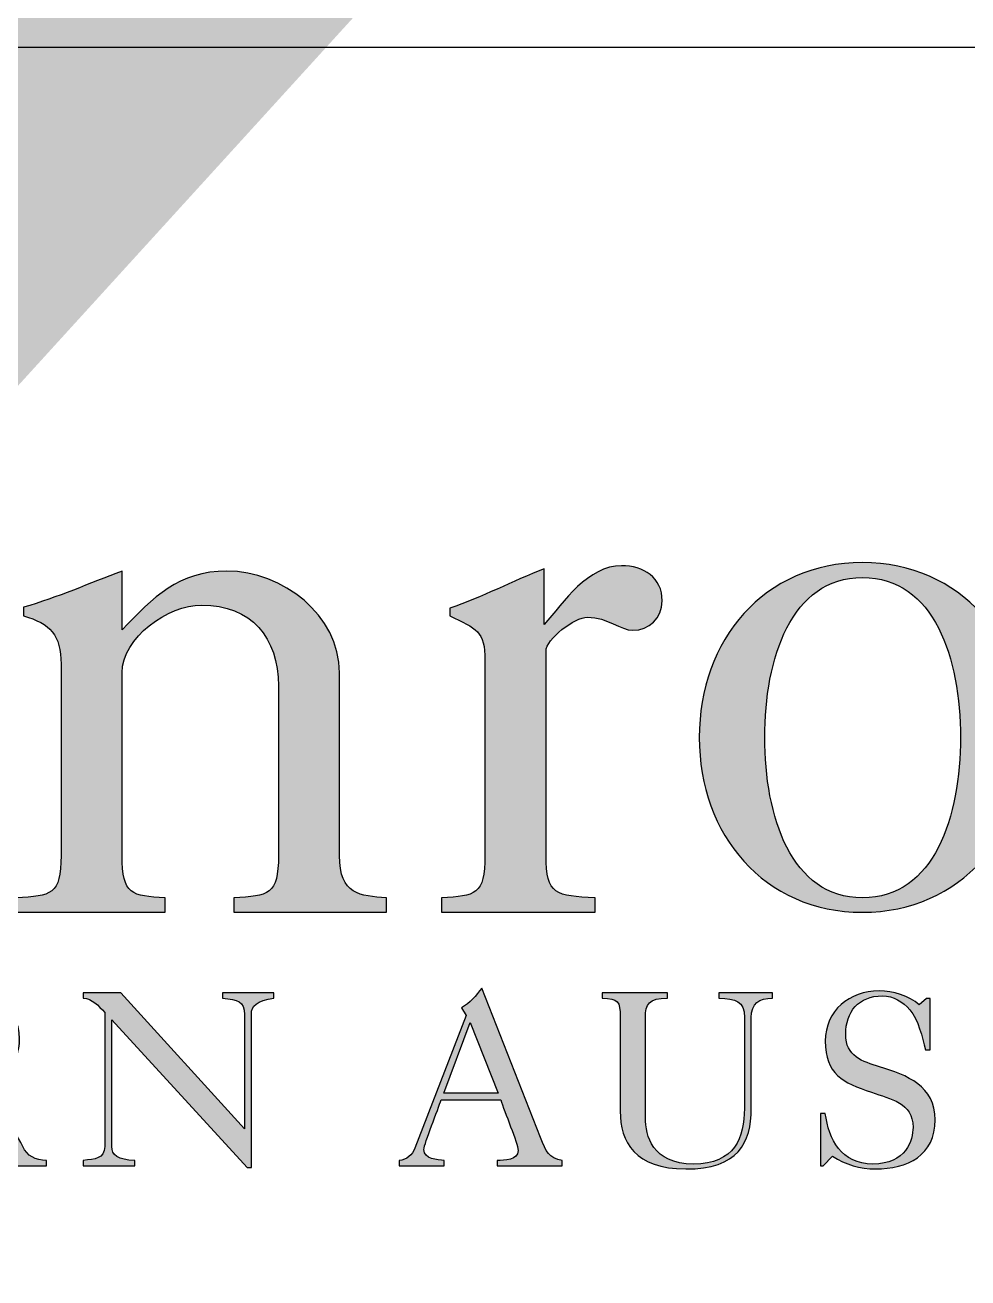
# Model space of a CAD drawing. Header units: millimetres. Extents: x 0 to 1038, y -1303 to 297.
# Drawn here: x 393.3 to 399.86, y 98.12 to 106.84 of the extents above; entities that cross this region are included whole.
import ezdxf
from ezdxf.enums import TextEntityAlignment as Align

# ---------------------------------------------------------------- set-up
doc = ezdxf.new("R2010")
doc.units = ezdxf.units.MM
for name, color, linetype in [('GREEN', 84, 'Continuous'), ('TBLK18', 4, 'Continuous'), ('TBLK25', 1, 'Continuous'), ('TBLK35', 3, 'Continuous'), ('TBLK50', 7, 'Continuous')]:
    doc.layers.add(name, color=color, linetype=linetype)
doc.styles.add('ISO', font='iso3098b.shx')

# ---------------------------------------------------------------- blocks, each defined once
blk = doc.blocks.new('MR logo')
at = {"layer": 'TBLK18'}
h = blk.add_hatch(color=256, dxfattribs=at)
edge = h.paths.add_edge_path(flags=16)
edge.add_spline(control_points=[(34.06, -8.037), (33.066, -8.037), (32.701, -9.169), (32.701, -10.264), (32.701, -10.264), (32.701, -11.358), (33.066, -12.497), (34.06, -12.497), (34.06, -12.497), (35.06, -12.497), (35.425, -11.358), (35.425, -10.264), (35.425, -10.264), (35.425, -9.169), (35.06, -8.037), (34.06, -8.037)], knot_values=[0, 0, 0, 0, 0.25, 0.25, 0.25, 0.25, 0.5, 0.5, 0.5, 0.5, 0.75, 0.75, 0.75, 0.75, 1, 1, 1, 1], degree=3, periodic=0)
edge = h.paths.add_edge_path()
edge.add_spline(control_points=[(34.06, -12.698), (32.689, -12.698), (31.79, -11.616), (31.79, -10.264), (31.79, -10.264), (31.79, -8.912), (32.689, -7.83), (34.06, -7.83), (34.06, -7.83), (35.431, -7.83), (36.337, -8.912), (36.337, -10.264), (36.337, -10.264), (36.337, -11.616), (35.431, -12.698), (34.06, -12.698)], knot_values=[0, 0, 0, 0, 0.25, 0.25, 0.25, 0.25, 0.5, 0.5, 0.5, 0.5, 0.75, 0.75, 0.75, 0.75, 1, 1, 1, 1], degree=3, periodic=0)
h = blk.add_hatch(color=256, dxfattribs=at)
edge = h.paths.add_edge_path()
edge.add_spline(control_points=[(22.286, -12.698), (22.286, -12.698), (22.286, -12.497), (22.286, -12.497), (22.286, -12.497), (22.771, -12.465), (22.909, -12.465), (22.909, -11.905), (22.909, -11.905), (22.909, -11.905), (22.909, -9.245), (22.909, -9.245), (22.909, -9.245), (22.909, -8.836), (22.758, -8.679), (22.387, -8.572), (22.387, -8.572), (22.387, -8.572), (22.387, -8.452), (22.387, -8.452), (22.387, -8.452), (22.865, -8.314), (23.299, -8.119), (23.758, -7.949), (23.758, -7.949), (23.758, -7.949), (23.758, -8.767), (23.758, -8.767), (23.758, -8.767), (24.198, -8.314), (24.538, -7.949), (25.217, -7.949), (25.217, -7.949), (25.991, -7.949), (26.783, -8.559), (26.783, -9.364), (26.783, -9.364), (26.783, -9.364), (26.783, -11.905), (26.783, -11.905), (26.783, -11.905), (26.783, -12.465), (27.073, -12.465), (27.437, -12.497), (27.437, -12.497), (27.437, -12.497), (27.437, -12.698), (27.437, -12.698), (27.437, -12.698), (27.437, -12.698), (25.312, -12.698), (25.312, -12.698), (25.312, -12.698), (25.312, -12.698), (25.312, -12.497), (25.312, -12.497), (25.312, -12.497), (25.796, -12.465), (25.934, -12.465), (25.934, -11.905), (25.934, -11.905), (25.934, -11.905), (25.934, -9.547), (25.934, -9.547), (25.934, -9.547), (25.934, -8.874), (25.557, -8.421), (24.865, -8.421), (24.865, -8.421), (24.4, -8.421), (23.758, -8.874), (23.758, -9.364), (23.758, -9.364), (23.758, -9.364), (23.758, -11.905), (23.758, -11.905), (23.758, -11.905), (23.758, -12.465), (23.897, -12.465), (24.356, -12.497), (24.356, -12.497), (24.356, -12.497), (24.356, -12.698), (24.356, -12.698), (24.356, -12.698), (24.356, -12.698), (22.286, -12.698), (22.286, -12.698)], knot_values=[0, 0, 0, 0, 0.045455, 0.045455, 0.045455, 0.045455, 0.090909, 0.090909, 0.090909, 0.090909, 0.136364, 0.136364, 0.136364, 0.136364, 0.181818, 0.181818, 0.181818, 0.181818, 0.227273, 0.227273, 0.227273, 0.227273, 0.272727, 0.272727, 0.272727, 0.272727, 0.318182, 0.318182, 0.318182, 0.318182, 0.363636, 0.363636, 0.363636, 0.363636, 0.409091, 0.409091, 0.409091, 0.409091, 0.454545, 0.454545, 0.454545, 0.454545, 0.5, 0.5, 0.5, 0.5, 0.545455, 0.545455, 0.545455, 0.545455, 0.590909, 0.590909, 0.590909, 0.590909, 0.636364, 0.636364, 0.636364, 0.636364, 0.681818, 0.681818, 0.681818, 0.681818, 0.727273, 0.727273, 0.727273, 0.727273, 0.772727, 0.772727, 0.772727, 0.772727, 0.818182, 0.818182, 0.818182, 0.818182, 0.863636, 0.863636, 0.863636, 0.863636, 0.909091, 0.909091, 0.909091, 0.909091, 0.954545, 0.954545, 0.954545, 0.954545, 1, 1, 1, 1], degree=3, periodic=0)
h = blk.add_hatch(color=256, dxfattribs=at)
edge = h.paths.add_edge_path()
edge.add_spline(control_points=[(28.205, -12.698), (28.205, -12.698), (28.205, -12.497), (28.205, -12.497), (28.205, -12.497), (28.67, -12.465), (28.808, -12.465), (28.808, -11.905), (28.808, -11.905), (28.808, -11.905), (28.808, -9.195), (28.808, -9.195), (28.808, -9.195), (28.808, -8.773), (28.689, -8.754), (28.318, -8.572), (28.318, -8.572), (28.318, -8.572), (28.318, -8.465), (28.318, -8.465), (28.318, -8.465), (28.764, -8.314), (29.192, -8.088), (29.632, -7.918), (29.632, -7.918), (29.632, -7.918), (29.632, -8.692), (29.632, -8.692), (29.632, -8.692), (29.903, -8.377), (30.242, -7.874), (30.708, -7.874), (30.708, -7.874), (31.016, -7.874), (31.274, -8.037), (31.274, -8.364), (31.274, -8.364), (31.274, -8.603), (31.091, -8.773), (30.865, -8.773), (30.865, -8.773), (30.695, -8.773), (30.513, -8.591), (30.236, -8.591), (30.236, -8.591), (30.054, -8.591), (29.657, -8.893), (29.657, -9.063), (29.657, -9.063), (29.657, -9.063), (29.657, -11.905), (29.657, -11.905), (29.657, -11.905), (29.657, -12.465), (29.796, -12.465), (30.343, -12.497), (30.343, -12.497), (30.343, -12.497), (30.343, -12.698), (30.343, -12.698), (30.343, -12.698), (30.343, -12.698), (28.205, -12.698), (28.205, -12.698)], knot_values=[0, 0, 0, 0, 0.0625, 0.0625, 0.0625, 0.0625, 0.125, 0.125, 0.125, 0.125, 0.1875, 0.1875, 0.1875, 0.1875, 0.25, 0.25, 0.25, 0.25, 0.3125, 0.3125, 0.3125, 0.3125, 0.375, 0.375, 0.375, 0.375, 0.4375, 0.4375, 0.4375, 0.4375, 0.5, 0.5, 0.5, 0.5, 0.5625, 0.5625, 0.5625, 0.5625, 0.625, 0.625, 0.625, 0.625, 0.6875, 0.6875, 0.6875, 0.6875, 0.75, 0.75, 0.75, 0.75, 0.8125, 0.8125, 0.8125, 0.8125, 0.875, 0.875, 0.875, 0.875, 0.9375, 0.9375, 0.9375, 0.9375, 1, 1, 1, 1], degree=3, periodic=0)
h = blk.add_hatch(color=256, dxfattribs=at)
edge = h.paths.add_edge_path(flags=16)
edge.add_spline(control_points=[(28.236, -15.213), (28.236, -15.213), (28.991, -15.213), (28.991, -15.213), (28.991, -15.213), (28.991, -15.213), (28.601, -14.232), (28.601, -14.232), (28.601, -14.232), (28.601, -14.232), (28.236, -15.213), (28.236, -15.213)], knot_values=[0, 0, 0, 0, 0.333333, 0.333333, 0.333333, 0.333333, 0.666667, 0.666667, 0.666667, 0.666667, 1, 1, 1, 1], degree=3, periodic=0)
edge = h.paths.add_edge_path()
edge.add_spline(control_points=[(27.613, -16.226), (27.613, -16.226), (27.613, -16.151), (27.613, -16.151), (27.613, -16.151), (27.714, -16.144), (27.802, -16.075), (27.834, -15.981), (27.834, -15.981), (27.834, -15.981), (28.544, -14.132), (28.544, -14.132), (28.544, -14.132), (28.544, -14.132), (28.481, -14.025), (28.481, -14.025), (28.481, -14.025), (28.601, -13.962), (28.683, -13.855), (28.764, -13.754), (28.764, -13.754), (28.764, -13.754), (29.582, -15.83), (29.582, -15.83), (29.582, -15.83), (29.657, -16.031), (29.695, -16.119), (29.884, -16.151), (29.884, -16.151), (29.884, -16.151), (29.884, -16.226), (29.884, -16.226), (29.884, -16.226), (29.884, -16.226), (28.978, -16.226), (28.978, -16.226), (28.978, -16.226), (28.978, -16.226), (28.978, -16.151), (28.978, -16.151), (28.978, -16.151), (29.079, -16.151), (29.268, -16.151), (29.268, -16.012), (29.268, -16.012), (29.268, -15.912), (29.073, -15.465), (29.029, -15.308), (29.029, -15.308), (29.029, -15.308), (28.198, -15.308), (28.198, -15.308), (28.198, -15.308), (28.161, -15.434), (27.959, -15.912), (27.959, -16), (27.959, -16), (27.959, -16.138), (28.148, -16.138), (28.242, -16.151), (28.242, -16.151), (28.242, -16.151), (28.242, -16.226), (28.242, -16.226), (28.242, -16.226), (28.242, -16.226), (27.613, -16.226), (27.613, -16.226)], knot_values=[0, 0, 0, 0, 0.058824, 0.058824, 0.058824, 0.058824, 0.117647, 0.117647, 0.117647, 0.117647, 0.176471, 0.176471, 0.176471, 0.176471, 0.235294, 0.235294, 0.235294, 0.235294, 0.294118, 0.294118, 0.294118, 0.294118, 0.352941, 0.352941, 0.352941, 0.352941, 0.411765, 0.411765, 0.411765, 0.411765, 0.470588, 0.470588, 0.470588, 0.470588, 0.529412, 0.529412, 0.529412, 0.529412, 0.588235, 0.588235, 0.588235, 0.588235, 0.647059, 0.647059, 0.647059, 0.647059, 0.705882, 0.705882, 0.705882, 0.705882, 0.764706, 0.764706, 0.764706, 0.764706, 0.823529, 0.823529, 0.823529, 0.823529, 0.882353, 0.882353, 0.882353, 0.882353, 0.941176, 0.941176, 0.941176, 0.941176, 1, 1, 1, 1], degree=3, periodic=0)
h = blk.add_hatch(color=256, dxfattribs=at)
edge = h.paths.add_edge_path(flags=16)
edge.add_spline(control_points=[(21.947, -14.459), (21.947, -14.1), (21.714, -13.88), (21.349, -13.88), (21.349, -13.88), (21.173, -13.88), (21.085, -13.905), (21.085, -14.088), (21.085, -14.088), (21.085, -14.088), (21.085, -15.063), (21.085, -15.063), (21.085, -15.063), (21.192, -15.063), (21.293, -15.056), (21.4, -15.05), (21.4, -15.05), (21.758, -15.018), (21.947, -14.811), (21.947, -14.459)], knot_values=[0, 0, 0, 0, 0.2, 0.2, 0.2, 0.2, 0.4, 0.4, 0.4, 0.4, 0.6, 0.6, 0.6, 0.6, 0.8, 0.8, 0.8, 0.8, 1, 1, 1, 1], degree=3, periodic=0)
edge = h.paths.add_edge_path()
edge.add_spline(control_points=[(20.488, -13.817), (20.802, -13.817), (21.117, -13.805), (21.437, -13.805), (21.437, -13.805), (21.859, -13.805), (22.331, -13.968), (22.331, -14.459), (22.331, -14.459), (22.331, -14.823), (22.104, -14.993), (21.783, -15.1), (21.783, -15.1), (22.003, -15.333), (22.236, -15.666), (22.375, -15.956), (22.375, -15.956), (22.437, -16.088), (22.551, -16.151), (22.708, -16.151), (22.708, -16.151), (22.708, -16.151), (22.708, -16.226), (22.708, -16.226), (22.708, -16.226), (22.708, -16.226), (22.136, -16.226), (22.136, -16.226), (22.136, -16.226), (21.985, -15.974), (21.708, -15.496), (21.5, -15.276), (21.5, -15.276), (21.393, -15.163), (21.236, -15.144), (21.085, -15.138), (21.085, -15.138), (21.085, -15.138), (21.085, -15.956), (21.085, -15.956), (21.085, -15.956), (21.085, -16.132), (21.167, -16.151), (21.381, -16.151), (21.381, -16.151), (21.381, -16.151), (21.381, -16.226), (21.381, -16.226), (21.381, -16.226), (21.381, -16.226), (20.475, -16.226), (20.475, -16.226), (20.475, -16.226), (20.475, -16.226), (20.475, -16.151), (20.475, -16.151), (20.475, -16.151), (20.67, -16.151), (20.746, -16.132), (20.733, -15.956), (20.733, -15.956), (20.733, -15.956), (20.733, -14.088), (20.733, -14.088), (20.733, -14.088), (20.733, -13.912), (20.651, -13.893), (20.488, -13.893), (20.488, -13.893), (20.488, -13.893), (20.488, -13.817), (20.488, -13.817)], knot_values=[0, 0, 0, 0, 0.055556, 0.055556, 0.055556, 0.055556, 0.111111, 0.111111, 0.111111, 0.111111, 0.166667, 0.166667, 0.166667, 0.166667, 0.222222, 0.222222, 0.222222, 0.222222, 0.277778, 0.277778, 0.277778, 0.277778, 0.333333, 0.333333, 0.333333, 0.333333, 0.388889, 0.388889, 0.388889, 0.388889, 0.444444, 0.444444, 0.444444, 0.444444, 0.5, 0.5, 0.5, 0.5, 0.555556, 0.555556, 0.555556, 0.555556, 0.611111, 0.611111, 0.611111, 0.611111, 0.666667, 0.666667, 0.666667, 0.666667, 0.722222, 0.722222, 0.722222, 0.722222, 0.777778, 0.777778, 0.777778, 0.777778, 0.833333, 0.833333, 0.833333, 0.833333, 0.888889, 0.888889, 0.888889, 0.888889, 0.944444, 0.944444, 0.944444, 0.944444, 1, 1, 1, 1], degree=3, periodic=0)
h = blk.add_hatch(color=256, dxfattribs=at)
edge = h.paths.add_edge_path()
edge.add_spline(control_points=[(23.614, -14.195), (23.614, -14.195), (23.614, -15.956), (23.614, -15.956), (23.614, -15.956), (23.614, -16.075), (23.702, -16.144), (23.934, -16.151), (23.934, -16.151), (23.934, -16.151), (23.934, -16.226), (23.934, -16.226), (23.934, -16.226), (23.934, -16.226), (23.217, -16.226), (23.217, -16.226), (23.217, -16.226), (23.217, -16.226), (23.217, -16.151), (23.217, -16.151), (23.217, -16.151), (23.381, -16.132), (23.507, -16.132), (23.519, -15.956), (23.519, -15.956), (23.519, -15.956), (23.519, -15.949), (23.519, -15.943), (23.519, -15.943), (23.519, -15.943), (23.519, -14.094), (23.519, -14.094), (23.519, -14.094), (23.425, -13.993), (23.343, -13.899), (23.217, -13.893), (23.217, -13.893), (23.217, -13.893), (23.217, -13.817), (23.217, -13.817), (23.217, -13.817), (23.217, -13.817), (23.739, -13.817), (23.739, -13.817), (23.739, -13.817), (23.739, -13.817), (25.463, -15.71), (25.463, -15.71), (25.463, -15.71), (25.463, -15.71), (25.463, -14.119), (25.463, -14.119), (25.463, -14.119), (25.463, -13.937), (25.368, -13.912), (25.154, -13.893), (25.154, -13.893), (25.154, -13.893), (25.154, -13.817), (25.154, -13.817), (25.154, -13.817), (25.154, -13.817), (25.871, -13.817), (25.871, -13.817), (25.871, -13.817), (25.871, -13.817), (25.871, -13.893), (25.871, -13.893), (25.871, -13.893), (25.632, -13.93), (25.557, -14), (25.557, -14.113), (25.557, -14.113), (25.557, -14.113), (25.557, -16.251), (25.557, -16.251), (25.557, -16.251), (25.557, -16.251), (25.5, -16.251), (25.5, -16.251), (25.5, -16.251), (25.5, -16.251), (23.614, -14.195), (23.614, -14.195)], knot_values=[0, 0, 0, 0, 0.047619, 0.047619, 0.047619, 0.047619, 0.095238, 0.095238, 0.095238, 0.095238, 0.142857, 0.142857, 0.142857, 0.142857, 0.190476, 0.190476, 0.190476, 0.190476, 0.238095, 0.238095, 0.238095, 0.238095, 0.285714, 0.285714, 0.285714, 0.285714, 0.333333, 0.333333, 0.333333, 0.333333, 0.380952, 0.380952, 0.380952, 0.380952, 0.428571, 0.428571, 0.428571, 0.428571, 0.47619, 0.47619, 0.47619, 0.47619, 0.52381, 0.52381, 0.52381, 0.52381, 0.571429, 0.571429, 0.571429, 0.571429, 0.619048, 0.619048, 0.619048, 0.619048, 0.666667, 0.666667, 0.666667, 0.666667, 0.714286, 0.714286, 0.714286, 0.714286, 0.761905, 0.761905, 0.761905, 0.761905, 0.809524, 0.809524, 0.809524, 0.809524, 0.857143, 0.857143, 0.857143, 0.857143, 0.904762, 0.904762, 0.904762, 0.904762, 0.952381, 0.952381, 0.952381, 0.952381, 1, 1, 1, 1], degree=3, periodic=0)
h = blk.add_hatch(color=256, dxfattribs=at)
edge = h.paths.add_edge_path()
edge.add_spline(control_points=[(30.437, -13.817), (30.437, -13.817), (31.349, -13.817), (31.349, -13.817), (31.349, -13.817), (31.349, -13.817), (31.349, -13.893), (31.349, -13.893), (31.349, -13.893), (31.085, -13.893), (31.041, -13.974), (31.041, -14.163), (31.041, -14.163), (31.041, -14.163), (31.041, -15.559), (31.041, -15.559), (31.041, -15.559), (31.041, -15.805), (31.135, -16.201), (31.708, -16.201), (31.708, -16.201), (32.286, -16.201), (32.418, -15.83), (32.418, -15.427), (32.418, -15.427), (32.418, -15.427), (32.418, -14.163), (32.418, -14.163), (32.418, -14.163), (32.418, -13.924), (32.299, -13.905), (32.06, -13.893), (32.06, -13.893), (32.06, -13.893), (32.06, -13.817), (32.06, -13.817), (32.06, -13.817), (32.06, -13.817), (32.808, -13.817), (32.808, -13.817), (32.808, -13.817), (32.808, -13.817), (32.808, -13.893), (32.808, -13.893), (32.808, -13.893), (32.626, -13.893), (32.513, -13.968), (32.513, -14.163), (32.513, -14.163), (32.513, -14.163), (32.513, -15.427), (32.513, -15.427), (32.513, -15.427), (32.513, -15.912), (32.33, -16.27), (31.601, -16.27), (31.601, -16.27), (30.896, -16.27), (30.689, -15.893), (30.689, -15.465), (30.689, -15.465), (30.689, -15.465), (30.689, -14.163), (30.689, -14.163), (30.689, -14.163), (30.689, -13.93), (30.664, -13.905), (30.437, -13.893), (30.437, -13.893), (30.437, -13.893), (30.437, -13.817), (30.437, -13.817)], knot_values=[0, 0, 0, 0, 0.055556, 0.055556, 0.055556, 0.055556, 0.111111, 0.111111, 0.111111, 0.111111, 0.166667, 0.166667, 0.166667, 0.166667, 0.222222, 0.222222, 0.222222, 0.222222, 0.277778, 0.277778, 0.277778, 0.277778, 0.333333, 0.333333, 0.333333, 0.333333, 0.388889, 0.388889, 0.388889, 0.388889, 0.444444, 0.444444, 0.444444, 0.444444, 0.5, 0.5, 0.5, 0.5, 0.555556, 0.555556, 0.555556, 0.555556, 0.611111, 0.611111, 0.611111, 0.611111, 0.666667, 0.666667, 0.666667, 0.666667, 0.722222, 0.722222, 0.722222, 0.722222, 0.777778, 0.777778, 0.777778, 0.777778, 0.833333, 0.833333, 0.833333, 0.833333, 0.888889, 0.888889, 0.888889, 0.888889, 0.944444, 0.944444, 0.944444, 0.944444, 1, 1, 1, 1], degree=3, periodic=0)
h = blk.add_hatch(color=256, dxfattribs=at)
edge = h.paths.add_edge_path()
edge.add_spline(control_points=[(33.475, -15.496), (33.475, -15.496), (33.544, -15.496), (33.544, -15.496), (33.544, -15.496), (33.588, -15.861), (33.771, -16.201), (34.205, -16.201), (34.205, -16.201), (34.67, -16.201), (34.764, -15.868), (34.764, -15.691), (34.764, -15.691), (34.764, -15.339), (34.45, -15.302), (34.186, -15.201), (34.186, -15.201), (33.783, -15.069), (33.544, -14.949), (33.544, -14.49), (33.544, -14.49), (33.544, -14.063), (33.878, -13.792), (34.293, -13.792), (34.293, -13.792), (34.488, -13.792), (34.708, -13.855), (34.852, -13.987), (34.852, -13.987), (34.852, -13.987), (34.953, -13.899), (34.953, -13.899), (34.953, -13.899), (34.953, -13.899), (35.003, -13.899), (35.003, -13.899), (35.003, -13.899), (35.003, -13.899), (35.003, -14.61), (35.003, -14.61), (35.003, -14.61), (35.003, -14.61), (34.94, -14.61), (34.94, -14.61), (34.94, -14.61), (34.89, -14.44), (34.84, -14.188), (34.72, -14.056), (34.72, -14.056), (34.62, -13.937), (34.494, -13.861), (34.337, -13.861), (34.337, -13.861), (34.01, -13.861), (33.827, -14.081), (33.827, -14.396), (33.827, -14.396), (33.827, -14.704), (34.06, -14.773), (34.299, -14.849), (34.299, -14.849), (34.683, -14.962), (35.073, -15.119), (35.073, -15.585), (35.073, -15.585), (35.073, -16.081), (34.689, -16.27), (34.242, -16.27), (34.242, -16.27), (34.028, -16.27), (33.821, -16.207), (33.645, -16.094), (33.645, -16.094), (33.645, -16.094), (33.513, -16.226), (33.513, -16.226), (33.513, -16.226), (33.513, -16.226), (33.475, -16.226), (33.475, -16.226), (33.475, -16.226), (33.475, -16.226), (33.475, -15.496), (33.475, -15.496)], knot_values=[0, 0, 0, 0, 0.047619, 0.047619, 0.047619, 0.047619, 0.095238, 0.095238, 0.095238, 0.095238, 0.142857, 0.142857, 0.142857, 0.142857, 0.190476, 0.190476, 0.190476, 0.190476, 0.238095, 0.238095, 0.238095, 0.238095, 0.285714, 0.285714, 0.285714, 0.285714, 0.333333, 0.333333, 0.333333, 0.333333, 0.380952, 0.380952, 0.380952, 0.380952, 0.428571, 0.428571, 0.428571, 0.428571, 0.47619, 0.47619, 0.47619, 0.47619, 0.52381, 0.52381, 0.52381, 0.52381, 0.571429, 0.571429, 0.571429, 0.571429, 0.619048, 0.619048, 0.619048, 0.619048, 0.666667, 0.666667, 0.666667, 0.666667, 0.714286, 0.714286, 0.714286, 0.714286, 0.761905, 0.761905, 0.761905, 0.761905, 0.809524, 0.809524, 0.809524, 0.809524, 0.857143, 0.857143, 0.857143, 0.857143, 0.904762, 0.904762, 0.904762, 0.904762, 0.952381, 0.952381, 0.952381, 0.952381, 1, 1, 1, 1], degree=3, periodic=0)
for points, knots in [([(34.06, -12.698), (32.689, -12.698), (31.79, -11.616), (31.79, -10.264), (31.79, -10.264), (31.79, -8.912), (32.689, -7.83), (34.06, -7.83), (34.06, -7.83), (35.431, -7.83), (36.337, -8.912), (36.337, -10.264), (36.337, -10.264), (36.337, -11.616), (35.431, -12.698), (34.06, -12.698)], [0, 0, 0, 0, 0.25, 0.25, 0.25, 0.25, 0.5, 0.5, 0.5, 0.5, 0.75, 0.75, 0.75, 0.75, 1, 1, 1, 1]), ([(22.286, -12.698), (22.286, -12.698), (22.286, -12.497), (22.286, -12.497), (22.286, -12.497), (22.771, -12.465), (22.909, -12.465), (22.909, -11.905), (22.909, -11.905), (22.909, -11.905), (22.909, -9.245), (22.909, -9.245), (22.909, -9.245), (22.909, -8.836), (22.758, -8.679), (22.387, -8.572), (22.387, -8.572), (22.387, -8.572), (22.387, -8.452), (22.387, -8.452), (22.387, -8.452), (22.865, -8.314), (23.299, -8.119), (23.758, -7.949), (23.758, -7.949), (23.758, -7.949), (23.758, -8.767), (23.758, -8.767), (23.758, -8.767), (24.198, -8.314), (24.538, -7.949), (25.217, -7.949), (25.217, -7.949), (25.991, -7.949), (26.783, -8.559), (26.783, -9.364), (26.783, -9.364), (26.783, -9.364), (26.783, -11.905), (26.783, -11.905), (26.783, -11.905), (26.783, -12.465), (27.073, -12.465), (27.437, -12.497), (27.437, -12.497), (27.437, -12.497), (27.437, -12.698), (27.437, -12.698), (27.437, -12.698), (27.437, -12.698), (25.312, -12.698), (25.312, -12.698), (25.312, -12.698), (25.312, -12.698), (25.312, -12.497), (25.312, -12.497), (25.312, -12.497), (25.796, -12.465), (25.934, -12.465), (25.934, -11.905), (25.934, -11.905), (25.934, -11.905), (25.934, -9.547), (25.934, -9.547), (25.934, -9.547), (25.934, -8.874), (25.557, -8.421), (24.865, -8.421), (24.865, -8.421), (24.4, -8.421), (23.758, -8.874), (23.758, -9.364), (23.758, -9.364), (23.758, -9.364), (23.758, -11.905), (23.758, -11.905), (23.758, -11.905), (23.758, -12.465), (23.897, -12.465), (24.356, -12.497), (24.356, -12.497), (24.356, -12.497), (24.356, -12.698), (24.356, -12.698), (24.356, -12.698), (24.356, -12.698), (22.286, -12.698), (22.286, -12.698)], [0, 0, 0, 0, 0.045455, 0.045455, 0.045455, 0.045455, 0.090909, 0.090909, 0.090909, 0.090909, 0.136364, 0.136364, 0.136364, 0.136364, 0.181818, 0.181818, 0.181818, 0.181818, 0.227273, 0.227273, 0.227273, 0.227273, 0.272727, 0.272727, 0.272727, 0.272727, 0.318182, 0.318182, 0.318182, 0.318182, 0.363636, 0.363636, 0.363636, 0.363636, 0.409091, 0.409091, 0.409091, 0.409091, 0.454545, 0.454545, 0.454545, 0.454545, 0.5, 0.5, 0.5, 0.5, 0.545455, 0.545455, 0.545455, 0.545455, 0.590909, 0.590909, 0.590909, 0.590909, 0.636364, 0.636364, 0.636364, 0.636364, 0.681818, 0.681818, 0.681818, 0.681818, 0.727273, 0.727273, 0.727273, 0.727273, 0.772727, 0.772727, 0.772727, 0.772727, 0.818182, 0.818182, 0.818182, 0.818182, 0.863636, 0.863636, 0.863636, 0.863636, 0.909091, 0.909091, 0.909091, 0.909091, 0.954545, 0.954545, 0.954545, 0.954545, 1, 1, 1, 1]), ([(28.205, -12.698), (28.205, -12.698), (28.205, -12.497), (28.205, -12.497), (28.205, -12.497), (28.67, -12.465), (28.808, -12.465), (28.808, -11.905), (28.808, -11.905), (28.808, -11.905), (28.808, -9.195), (28.808, -9.195), (28.808, -9.195), (28.808, -8.773), (28.689, -8.754), (28.318, -8.572), (28.318, -8.572), (28.318, -8.572), (28.318, -8.465), (28.318, -8.465), (28.318, -8.465), (28.764, -8.314), (29.192, -8.088), (29.632, -7.918), (29.632, -7.918), (29.632, -7.918), (29.632, -8.692), (29.632, -8.692), (29.632, -8.692), (29.903, -8.377), (30.242, -7.874), (30.708, -7.874), (30.708, -7.874), (31.016, -7.874), (31.274, -8.037), (31.274, -8.364), (31.274, -8.364), (31.274, -8.603), (31.091, -8.773), (30.865, -8.773), (30.865, -8.773), (30.695, -8.773), (30.513, -8.591), (30.236, -8.591), (30.236, -8.591), (30.054, -8.591), (29.657, -8.893), (29.657, -9.063), (29.657, -9.063), (29.657, -9.063), (29.657, -11.905), (29.657, -11.905), (29.657, -11.905), (29.657, -12.465), (29.796, -12.465), (30.343, -12.497), (30.343, -12.497), (30.343, -12.497), (30.343, -12.698), (30.343, -12.698), (30.343, -12.698), (30.343, -12.698), (28.205, -12.698), (28.205, -12.698)], [0, 0, 0, 0, 0.0625, 0.0625, 0.0625, 0.0625, 0.125, 0.125, 0.125, 0.125, 0.1875, 0.1875, 0.1875, 0.1875, 0.25, 0.25, 0.25, 0.25, 0.3125, 0.3125, 0.3125, 0.3125, 0.375, 0.375, 0.375, 0.375, 0.4375, 0.4375, 0.4375, 0.4375, 0.5, 0.5, 0.5, 0.5, 0.5625, 0.5625, 0.5625, 0.5625, 0.625, 0.625, 0.625, 0.625, 0.6875, 0.6875, 0.6875, 0.6875, 0.75, 0.75, 0.75, 0.75, 0.8125, 0.8125, 0.8125, 0.8125, 0.875, 0.875, 0.875, 0.875, 0.9375, 0.9375, 0.9375, 0.9375, 1, 1, 1, 1]), ([(34.06, -8.037), (33.066, -8.037), (32.701, -9.169), (32.701, -10.264), (32.701, -10.264), (32.701, -11.358), (33.066, -12.497), (34.06, -12.497), (34.06, -12.497), (35.06, -12.497), (35.425, -11.358), (35.425, -10.264), (35.425, -10.264), (35.425, -9.169), (35.06, -8.037), (34.06, -8.037)], [0, 0, 0, 0, 0.25, 0.25, 0.25, 0.25, 0.5, 0.5, 0.5, 0.5, 0.75, 0.75, 0.75, 0.75, 1, 1, 1, 1]), ([(27.613, -16.226), (27.613, -16.226), (27.613, -16.151), (27.613, -16.151), (27.613, -16.151), (27.714, -16.144), (27.802, -16.075), (27.834, -15.981), (27.834, -15.981), (27.834, -15.981), (28.544, -14.132), (28.544, -14.132), (28.544, -14.132), (28.544, -14.132), (28.481, -14.025), (28.481, -14.025), (28.481, -14.025), (28.601, -13.962), (28.683, -13.855), (28.764, -13.754), (28.764, -13.754), (28.764, -13.754), (29.582, -15.83), (29.582, -15.83), (29.582, -15.83), (29.657, -16.031), (29.695, -16.119), (29.884, -16.151), (29.884, -16.151), (29.884, -16.151), (29.884, -16.226), (29.884, -16.226), (29.884, -16.226), (29.884, -16.226), (28.978, -16.226), (28.978, -16.226), (28.978, -16.226), (28.978, -16.226), (28.978, -16.151), (28.978, -16.151), (28.978, -16.151), (29.079, -16.151), (29.268, -16.151), (29.268, -16.012), (29.268, -16.012), (29.268, -15.912), (29.073, -15.465), (29.029, -15.308), (29.029, -15.308), (29.029, -15.308), (28.198, -15.308), (28.198, -15.308), (28.198, -15.308), (28.161, -15.434), (27.959, -15.912), (27.959, -16), (27.959, -16), (27.959, -16.138), (28.148, -16.138), (28.242, -16.151), (28.242, -16.151), (28.242, -16.151), (28.242, -16.226), (28.242, -16.226), (28.242, -16.226), (28.242, -16.226), (27.613, -16.226), (27.613, -16.226)], [0, 0, 0, 0, 0.058824, 0.058824, 0.058824, 0.058824, 0.117647, 0.117647, 0.117647, 0.117647, 0.176471, 0.176471, 0.176471, 0.176471, 0.235294, 0.235294, 0.235294, 0.235294, 0.294118, 0.294118, 0.294118, 0.294118, 0.352941, 0.352941, 0.352941, 0.352941, 0.411765, 0.411765, 0.411765, 0.411765, 0.470588, 0.470588, 0.470588, 0.470588, 0.529412, 0.529412, 0.529412, 0.529412, 0.588235, 0.588235, 0.588235, 0.588235, 0.647059, 0.647059, 0.647059, 0.647059, 0.705882, 0.705882, 0.705882, 0.705882, 0.764706, 0.764706, 0.764706, 0.764706, 0.823529, 0.823529, 0.823529, 0.823529, 0.882353, 0.882353, 0.882353, 0.882353, 0.941176, 0.941176, 0.941176, 0.941176, 1, 1, 1, 1]), ([(20.488, -13.817), (20.802, -13.817), (21.117, -13.805), (21.437, -13.805), (21.437, -13.805), (21.859, -13.805), (22.331, -13.968), (22.331, -14.459), (22.331, -14.459), (22.331, -14.823), (22.104, -14.993), (21.783, -15.1), (21.783, -15.1), (22.003, -15.333), (22.236, -15.666), (22.375, -15.956), (22.375, -15.956), (22.437, -16.088), (22.551, -16.151), (22.708, -16.151), (22.708, -16.151), (22.708, -16.151), (22.708, -16.226), (22.708, -16.226), (22.708, -16.226), (22.708, -16.226), (22.136, -16.226), (22.136, -16.226), (22.136, -16.226), (21.985, -15.974), (21.708, -15.496), (21.5, -15.276), (21.5, -15.276), (21.393, -15.163), (21.236, -15.144), (21.085, -15.138), (21.085, -15.138), (21.085, -15.138), (21.085, -15.956), (21.085, -15.956), (21.085, -15.956), (21.085, -16.132), (21.167, -16.151), (21.381, -16.151), (21.381, -16.151), (21.381, -16.151), (21.381, -16.226), (21.381, -16.226), (21.381, -16.226), (21.381, -16.226), (20.475, -16.226), (20.475, -16.226), (20.475, -16.226), (20.475, -16.226), (20.475, -16.151), (20.475, -16.151), (20.475, -16.151), (20.67, -16.151), (20.746, -16.132), (20.733, -15.956), (20.733, -15.956), (20.733, -15.956), (20.733, -14.088), (20.733, -14.088), (20.733, -14.088), (20.733, -13.912), (20.651, -13.893), (20.488, -13.893), (20.488, -13.893), (20.488, -13.893), (20.488, -13.817), (20.488, -13.817)], [0, 0, 0, 0, 0.055556, 0.055556, 0.055556, 0.055556, 0.111111, 0.111111, 0.111111, 0.111111, 0.166667, 0.166667, 0.166667, 0.166667, 0.222222, 0.222222, 0.222222, 0.222222, 0.277778, 0.277778, 0.277778, 0.277778, 0.333333, 0.333333, 0.333333, 0.333333, 0.388889, 0.388889, 0.388889, 0.388889, 0.444444, 0.444444, 0.444444, 0.444444, 0.5, 0.5, 0.5, 0.5, 0.555556, 0.555556, 0.555556, 0.555556, 0.611111, 0.611111, 0.611111, 0.611111, 0.666667, 0.666667, 0.666667, 0.666667, 0.722222, 0.722222, 0.722222, 0.722222, 0.777778, 0.777778, 0.777778, 0.777778, 0.833333, 0.833333, 0.833333, 0.833333, 0.888889, 0.888889, 0.888889, 0.888889, 0.944444, 0.944444, 0.944444, 0.944444, 1, 1, 1, 1]), ([(23.614, -14.195), (23.614, -14.195), (23.614, -15.956), (23.614, -15.956), (23.614, -15.956), (23.614, -16.075), (23.702, -16.144), (23.934, -16.151), (23.934, -16.151), (23.934, -16.151), (23.934, -16.226), (23.934, -16.226), (23.934, -16.226), (23.934, -16.226), (23.217, -16.226), (23.217, -16.226), (23.217, -16.226), (23.217, -16.226), (23.217, -16.151), (23.217, -16.151), (23.217, -16.151), (23.381, -16.132), (23.507, -16.132), (23.519, -15.956), (23.519, -15.956), (23.519, -15.956), (23.519, -15.949), (23.519, -15.943), (23.519, -15.943), (23.519, -15.943), (23.519, -14.094), (23.519, -14.094), (23.519, -14.094), (23.425, -13.993), (23.343, -13.899), (23.217, -13.893), (23.217, -13.893), (23.217, -13.893), (23.217, -13.817), (23.217, -13.817), (23.217, -13.817), (23.217, -13.817), (23.739, -13.817), (23.739, -13.817), (23.739, -13.817), (23.739, -13.817), (25.463, -15.71), (25.463, -15.71), (25.463, -15.71), (25.463, -15.71), (25.463, -14.119), (25.463, -14.119), (25.463, -14.119), (25.463, -13.937), (25.368, -13.912), (25.154, -13.893), (25.154, -13.893), (25.154, -13.893), (25.154, -13.817), (25.154, -13.817), (25.154, -13.817), (25.154, -13.817), (25.871, -13.817), (25.871, -13.817), (25.871, -13.817), (25.871, -13.817), (25.871, -13.893), (25.871, -13.893), (25.871, -13.893), (25.632, -13.93), (25.557, -14), (25.557, -14.113), (25.557, -14.113), (25.557, -14.113), (25.557, -16.251), (25.557, -16.251), (25.557, -16.251), (25.557, -16.251), (25.5, -16.251), (25.5, -16.251), (25.5, -16.251), (25.5, -16.251), (23.614, -14.195), (23.614, -14.195)], [0, 0, 0, 0, 0.047619, 0.047619, 0.047619, 0.047619, 0.095238, 0.095238, 0.095238, 0.095238, 0.142857, 0.142857, 0.142857, 0.142857, 0.190476, 0.190476, 0.190476, 0.190476, 0.238095, 0.238095, 0.238095, 0.238095, 0.285714, 0.285714, 0.285714, 0.285714, 0.333333, 0.333333, 0.333333, 0.333333, 0.380952, 0.380952, 0.380952, 0.380952, 0.428571, 0.428571, 0.428571, 0.428571, 0.47619, 0.47619, 0.47619, 0.47619, 0.52381, 0.52381, 0.52381, 0.52381, 0.571429, 0.571429, 0.571429, 0.571429, 0.619048, 0.619048, 0.619048, 0.619048, 0.666667, 0.666667, 0.666667, 0.666667, 0.714286, 0.714286, 0.714286, 0.714286, 0.761905, 0.761905, 0.761905, 0.761905, 0.809524, 0.809524, 0.809524, 0.809524, 0.857143, 0.857143, 0.857143, 0.857143, 0.904762, 0.904762, 0.904762, 0.904762, 0.952381, 0.952381, 0.952381, 0.952381, 1, 1, 1, 1]), ([(30.437, -13.817), (30.437, -13.817), (31.349, -13.817), (31.349, -13.817), (31.349, -13.817), (31.349, -13.817), (31.349, -13.893), (31.349, -13.893), (31.349, -13.893), (31.085, -13.893), (31.041, -13.974), (31.041, -14.163), (31.041, -14.163), (31.041, -14.163), (31.041, -15.559), (31.041, -15.559), (31.041, -15.559), (31.041, -15.805), (31.135, -16.201), (31.708, -16.201), (31.708, -16.201), (32.286, -16.201), (32.418, -15.83), (32.418, -15.427), (32.418, -15.427), (32.418, -15.427), (32.418, -14.163), (32.418, -14.163), (32.418, -14.163), (32.418, -13.924), (32.299, -13.905), (32.06, -13.893), (32.06, -13.893), (32.06, -13.893), (32.06, -13.817), (32.06, -13.817), (32.06, -13.817), (32.06, -13.817), (32.808, -13.817), (32.808, -13.817), (32.808, -13.817), (32.808, -13.817), (32.808, -13.893), (32.808, -13.893), (32.808, -13.893), (32.626, -13.893), (32.513, -13.968), (32.513, -14.163), (32.513, -14.163), (32.513, -14.163), (32.513, -15.427), (32.513, -15.427), (32.513, -15.427), (32.513, -15.912), (32.33, -16.27), (31.601, -16.27), (31.601, -16.27), (30.896, -16.27), (30.689, -15.893), (30.689, -15.465), (30.689, -15.465), (30.689, -15.465), (30.689, -14.163), (30.689, -14.163), (30.689, -14.163), (30.689, -13.93), (30.664, -13.905), (30.437, -13.893), (30.437, -13.893), (30.437, -13.893), (30.437, -13.817), (30.437, -13.817)], [0, 0, 0, 0, 0.055556, 0.055556, 0.055556, 0.055556, 0.111111, 0.111111, 0.111111, 0.111111, 0.166667, 0.166667, 0.166667, 0.166667, 0.222222, 0.222222, 0.222222, 0.222222, 0.277778, 0.277778, 0.277778, 0.277778, 0.333333, 0.333333, 0.333333, 0.333333, 0.388889, 0.388889, 0.388889, 0.388889, 0.444444, 0.444444, 0.444444, 0.444444, 0.5, 0.5, 0.5, 0.5, 0.555556, 0.555556, 0.555556, 0.555556, 0.611111, 0.611111, 0.611111, 0.611111, 0.666667, 0.666667, 0.666667, 0.666667, 0.722222, 0.722222, 0.722222, 0.722222, 0.777778, 0.777778, 0.777778, 0.777778, 0.833333, 0.833333, 0.833333, 0.833333, 0.888889, 0.888889, 0.888889, 0.888889, 0.944444, 0.944444, 0.944444, 0.944444, 1, 1, 1, 1]), ([(33.475, -15.496), (33.475, -15.496), (33.544, -15.496), (33.544, -15.496), (33.544, -15.496), (33.588, -15.861), (33.771, -16.201), (34.205, -16.201), (34.205, -16.201), (34.67, -16.201), (34.764, -15.868), (34.764, -15.691), (34.764, -15.691), (34.764, -15.339), (34.45, -15.302), (34.186, -15.201), (34.186, -15.201), (33.783, -15.069), (33.544, -14.949), (33.544, -14.49), (33.544, -14.49), (33.544, -14.063), (33.878, -13.792), (34.293, -13.792), (34.293, -13.792), (34.488, -13.792), (34.708, -13.855), (34.852, -13.987), (34.852, -13.987), (34.852, -13.987), (34.953, -13.899), (34.953, -13.899), (34.953, -13.899), (34.953, -13.899), (35.003, -13.899), (35.003, -13.899), (35.003, -13.899), (35.003, -13.899), (35.003, -14.61), (35.003, -14.61), (35.003, -14.61), (35.003, -14.61), (34.94, -14.61), (34.94, -14.61), (34.94, -14.61), (34.89, -14.44), (34.84, -14.188), (34.72, -14.056), (34.72, -14.056), (34.62, -13.937), (34.494, -13.861), (34.337, -13.861), (34.337, -13.861), (34.01, -13.861), (33.827, -14.081), (33.827, -14.396), (33.827, -14.396), (33.827, -14.704), (34.06, -14.773), (34.299, -14.849), (34.299, -14.849), (34.683, -14.962), (35.073, -15.119), (35.073, -15.585), (35.073, -15.585), (35.073, -16.081), (34.689, -16.27), (34.242, -16.27), (34.242, -16.27), (34.028, -16.27), (33.821, -16.207), (33.645, -16.094), (33.645, -16.094), (33.645, -16.094), (33.513, -16.226), (33.513, -16.226), (33.513, -16.226), (33.513, -16.226), (33.475, -16.226), (33.475, -16.226), (33.475, -16.226), (33.475, -16.226), (33.475, -15.496), (33.475, -15.496)], [0, 0, 0, 0, 0.047619, 0.047619, 0.047619, 0.047619, 0.095238, 0.095238, 0.095238, 0.095238, 0.142857, 0.142857, 0.142857, 0.142857, 0.190476, 0.190476, 0.190476, 0.190476, 0.238095, 0.238095, 0.238095, 0.238095, 0.285714, 0.285714, 0.285714, 0.285714, 0.333333, 0.333333, 0.333333, 0.333333, 0.380952, 0.380952, 0.380952, 0.380952, 0.428571, 0.428571, 0.428571, 0.428571, 0.47619, 0.47619, 0.47619, 0.47619, 0.52381, 0.52381, 0.52381, 0.52381, 0.571429, 0.571429, 0.571429, 0.571429, 0.619048, 0.619048, 0.619048, 0.619048, 0.666667, 0.666667, 0.666667, 0.666667, 0.714286, 0.714286, 0.714286, 0.714286, 0.761905, 0.761905, 0.761905, 0.761905, 0.809524, 0.809524, 0.809524, 0.809524, 0.857143, 0.857143, 0.857143, 0.857143, 0.904762, 0.904762, 0.904762, 0.904762, 0.952381, 0.952381, 0.952381, 0.952381, 1, 1, 1, 1]), ([(28.236, -15.213), (28.236, -15.213), (28.991, -15.213), (28.991, -15.213), (28.991, -15.213), (28.991, -15.213), (28.601, -14.232), (28.601, -14.232), (28.601, -14.232), (28.601, -14.232), (28.236, -15.213), (28.236, -15.213)], [0, 0, 0, 0, 0.333333, 0.333333, 0.333333, 0.333333, 0.666667, 0.666667, 0.666667, 0.666667, 1, 1, 1, 1])]:
    blk.add_open_spline(points, degree=3, knots=knots, dxfattribs=at)
blk = doc.blocks.new('a3_in_vtblk')
at = {"layer": 'TBLK50'}
blk.add_lwpolyline([(409.5, 86.341), (409.5, 104.182, 0.414214), (407, 106.682), (356, 106.682, 0.414214), (353.5, 104.182), (353.5, 86.341, 0.414214), (356, 83.841), (407, 83.841, 0.414214)], format="xyb", close=True, dxfattribs=at)
at = {"xscale": 0.5, "yscale": 0.5}
blk.add_blockref('MR logo', (382.0948, 107.0118), dxfattribs=at)
at = {"layer": 'TBLK18', "style": 'ISO'}
for tag, p, height in [('GROUND_SURVEY_STD.', (381.8752, 126.1053), 1.8), ('SURVEY_CAPTURE_DATE', (381.9454, 122.6053), 1.8), ('MAPPING_SURVEY_STD.', (381.9454, 119.1053), 1.8), ('MAPPING_CAPTURE_DATE', (381.9454, 115.6053), 1.8), ('PROJECT_ZONE', (381.9454, 112.1053), 1.8), ('HEIGHT_DATUM', (381.9454, 108.6053), 1.8), ('CLIENT_STREET_NAME', (355.5138, 86.9408), 1.5), ('CLIENT_SUBURB_POSTCODE', (388.4876, 86.9408), 1.5), ('CLIENT_TELEPHONE_NO.', (368.3056, 84.6771), 1.5), ('CLIENT_FAX_NO.', (393.5552, 84.6771), 1.5), ('STREET_NAME', (355.5138, 62.0998), 1.5), ('SUBURB_POSTCODE', (388.4876, 62.0998), 1.5), ('TELEPHONE_NO.', (368.3056, 59.8361), 1.5), ('FAX_NO.', (393.5552, 59.8361), 1.5)]:
    blk.add_attdef(tag, p, '', height=height, dxfattribs=at)
for tag, p in [('CLIENT_MR_DIRECTORATE', (381.5, 92.9596)), ('MR_DIRECTORATE', (381.5, 68.1185))]:
    blk.add_attdef(tag, text='', height=1.5, dxfattribs=at).set_placement(p, align=Align.CENTER)
at = {"layer": 'TBLK25', "style": 'ISO'}
for tag, height, p in [('CLIENT_MR__BRANCH', 2, (381.5, 90.0399)), ('MR_BRANCH', 2, (381.5, 65.1989)), ('ROAD_SECTION', 1.75, (384.5, 29.1617)), ('SLK', 1.75, (384.5, 26.1075)), ('CHAINAGE', 1.75, (384.5, 19.2054))]:
    blk.add_attdef(tag, text='', height=height, dxfattribs=at).set_placement(p, align=Align.CENTER)
for tag, p, height in [('FILE_NUMBER', (371.7734, 54.2365), 2.5), ('DESIGNED_/_DRAWN', (371.7734, 49.4865), 2), ('VERIFIED', (371.7734, 44.4865), 2), ('APPROVED', (371.7734, 39.4865), 2), ('LOCAL_AUTHORITY', (370.4803, 16.7335), 1.25)]:
    blk.add_attdef(tag, p, '', height=height, dxfattribs=at)
at = {"layer": 'TBLK35', "style": 'ISO', "width": 0.9}
for tag, p in [('ROAD_PROJECT&NUMBER', (384.5, 32.2307)), ('DRAWING_DESCRIPTION', (384.5, 22.288))]:
    blk.add_attdef(tag, text='', height=2.5, dxfattribs=at).set_placement(p, align=Align.CENTER)
at = {"layer": 'TBLK50', "style": 'ISO'}
blk.add_attdef('MRWA_DRG_NUMBER', (356.2877, 6.0846), '', height=5, dxfattribs=at)

msp = doc.modelspace()

# ---------------------------------------------------------------- hatches: boundary and pattern name
at = {"layer": 'GREEN'}
h = msp.add_hatch(color=256, dxfattribs=at)
h.paths.add_polyline_path([(396.130242, 136.047794), (396.104466, 136.047794)], flags=16)
edge = h.paths.add_edge_path(flags=17)
edge.add_line((386.77366, 120.63392), (386.77366, 136.047794))
edge.add_line((386.77366, 136.047794), (396.130242, 136.047794))
edge.add_line((397.88299, 135.686934), (396.130242, 136.047794))
edge.add_line((397.88299, 135.686934), (399.429532, 134.733232))
edge.add_line((399.429532, 134.733232), (400.512112, 133.289793))
edge.add_line((400.512112, 133.289793), (401.517365, 130.042054))
edge.add_line((401.517365, 130.042054), (401.517365, 126.63966))
edge.add_line((401.517365, 126.63966), (400.512112, 123.391921))
edge.add_line((400.512112, 123.391921), (399.429532, 121.948481))
edge.add_line((399.429532, 121.948481), (397.88299, 120.99478))
edge.add_line((397.88299, 120.99478), (396.130242, 120.63392))
edge.add_line((396.130242, 120.63392), (386.77366, 120.63392))
h.paths.add_polyline_path([(396.104466, 143.728954), (396.130242, 143.728954)], flags=16)
edge = h.paths.add_edge_path()
edge.add_line((386.77366, 88.74937), (379.092499, 88.74937))
edge.add_line((379.092499, 88.74937), (379.092499, 143.728954))
edge.add_line((379.092499, 143.728954), (396.130242, 143.728954))
edge.add_line((399.429532, 143.290767), (396.130242, 143.728954))
edge.add_line((399.429532, 143.290767), (402.522617, 141.950431))
edge.add_line((402.522617, 141.950431), (405.151739, 139.862598))
edge.add_line((405.151739, 139.862598), (407.110693, 137.130373))
edge.add_line((407.110693, 137.130373), (408.502581, 133.753756))
edge.add_line((408.502581, 133.753756), (409.224301, 130.170932))
edge.add_line((409.224301, 130.170932), (409.224301, 126.510782))
edge.add_line((409.224301, 126.510782), (408.502581, 122.927958))
edge.add_line((408.502581, 122.927958), (407.110693, 119.551341))
edge.add_line((407.110693, 119.551341), (405.151739, 116.819116))
edge.add_line((405.151739, 116.819116), (402.522617, 114.731283))
edge.add_line((402.522617, 114.731283), (399.429532, 113.390946))
edge.add_line((399.429532, 113.390946), (396.130242, 112.952759))
edge.add_line((396.130242, 112.952759), (386.77366, 112.952759))
edge.add_line((386.77366, 112.952759), (386.77366, 88.74937))
edge = h.paths.add_edge_path()
edge.add_line((386.77366, 136.047794), (386.747884, 136.047794))
edge.add_line((400.512112, 123.391921), (400.486336, 123.391921))
edge.add_line((400.512112, 133.289793), (400.486336, 133.289793))
edge.add_line((379.092499, 88.74937), (379.066723, 88.74937))
edge.add_line((407.110693, 119.551341), (407.084918, 119.551341))
edge.add_line((407.110693, 137.130373), (407.084918, 137.130373))
h = msp.add_hatch(color=256, dxfattribs=at)
h.paths.add_polyline_path([(396.130242, 136.047794), (396.104466, 136.047794)], flags=16)
edge = h.paths.add_edge_path(flags=17)
edge.add_line((386.77366, 120.63392), (386.77366, 136.047794))
edge.add_line((386.77366, 136.047794), (396.130242, 136.047794))
edge.add_line((397.88299, 135.686934), (396.130242, 136.047794))
edge.add_line((397.88299, 135.686934), (399.429532, 134.733232))
edge.add_line((399.429532, 134.733232), (400.512112, 133.289793))
edge.add_line((400.512112, 133.289793), (401.517365, 130.042054))
edge.add_line((401.517365, 130.042054), (401.517365, 126.63966))
edge.add_line((401.517365, 126.63966), (400.512112, 123.391921))
edge.add_line((400.512112, 123.391921), (399.429532, 121.948481))
edge.add_line((399.429532, 121.948481), (397.88299, 120.99478))
edge.add_line((397.88299, 120.99478), (396.130242, 120.63392))
edge.add_line((396.130242, 120.63392), (386.77366, 120.63392))
h.paths.add_polyline_path([(396.104466, 143.728954), (396.130242, 143.728954)], flags=16)
edge = h.paths.add_edge_path()
edge.add_line((386.77366, 88.74937), (379.092499, 88.74937))
edge.add_line((379.092499, 88.74937), (379.092499, 143.728954))
edge.add_line((379.092499, 143.728954), (396.130242, 143.728954))
edge.add_line((399.429532, 143.290767), (396.130242, 143.728954))
edge.add_line((399.429532, 143.290767), (402.522617, 141.950431))
edge.add_line((402.522617, 141.950431), (405.151739, 139.862598))
edge.add_line((405.151739, 139.862598), (407.110693, 137.130373))
edge.add_line((407.110693, 137.130373), (408.502581, 133.753756))
edge.add_line((408.502581, 133.753756), (409.224301, 130.170932))
edge.add_line((409.224301, 130.170932), (409.224301, 126.510782))
edge.add_line((409.224301, 126.510782), (408.502581, 122.927958))
edge.add_line((408.502581, 122.927958), (407.110693, 119.551341))
edge.add_line((407.110693, 119.551341), (405.151739, 116.819116))
edge.add_line((405.151739, 116.819116), (402.522617, 114.731283))
edge.add_line((402.522617, 114.731283), (399.429532, 113.390946))
edge.add_line((399.429532, 113.390946), (396.130242, 112.952759))
edge.add_line((396.130242, 112.952759), (386.77366, 112.952759))
edge.add_line((386.77366, 112.952759), (386.77366, 88.74937))
edge = h.paths.add_edge_path()
edge.add_line((386.77366, 136.047794), (386.747884, 136.047794))
edge.add_line((400.512112, 123.391921), (400.486336, 123.391921))
edge.add_line((400.512112, 133.289793), (400.486336, 133.289793))
edge.add_line((379.092499, 88.74937), (379.066723, 88.74937))
edge.add_line((407.110693, 119.551341), (407.084918, 119.551341))
edge.add_line((407.110693, 137.130373), (407.084918, 137.130373))

# ---------------------------------------------------------------- block references
at = {"color": 1}
msp.add_blockref('a3_in_vtblk', (0, 0), dxfattribs=at)

doc.saveas('drawing.dxf')
